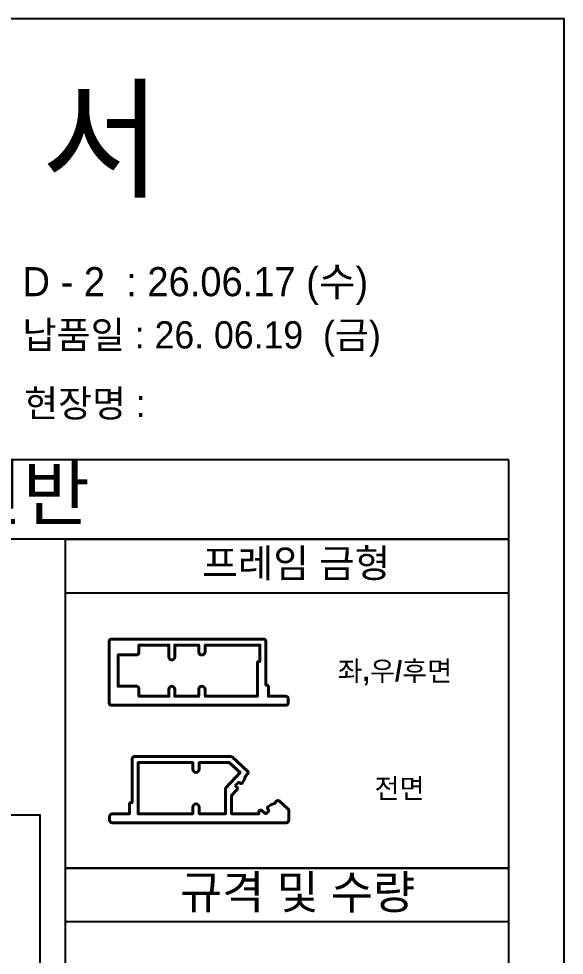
# Model space of a CAD drawing. Header units: millimetres. Extents: x -44117 to 256353, y -2095463 to 65325.
# Drawn here: x 99778 to 101017, y -1007170 to -1005045 of the extents above; entities that cross this region are included whole.
import ezdxf

# ---------------------------------------------------------------- set-up
doc = ezdxf.new("R2010")
doc.units = ezdxf.units.MM
doc.header["$LTSCALE"] = 10
doc.layers.add('1', color=2, linetype='Continuous', lineweight=40)
doc.layers.add('D', color=4, linetype='Continuous', lineweight=5)
doc.dimstyles.get("Standard").update_dxf_attribs({"dimtxt": 0.18, "dimasz": 0.18, "dimexe": 0.18, "dimexo": 0.0625, "dimgap": 0.09, "dimtad": 0, "dimtih": 1, "dimtoh": 1, "dimdec": 4, "dimzin": 0, "dimdsep": 46, "dimtxsty": 'Standard', "dimcen": 0.09, "dimadec": 0, "dimazin": 0, "dimtfac": 1, "dimtdec": 4, "dimtofl": 0, "dimtmove": 0, "dimatfit": 3, "dimfxl": 0, "dimtolj": 1, "dimtzin": 0, "dimarcsym": 0})

# ---------------------------------------------------------------- blocks, each defined once
blk = doc.blocks.new('*D6899')
at = {"layer": 'D', "color": 0, "linetype": 'ByBlock', "lineweight": -2}
for p, q in [((100385.6, -1006864.1), (100385.6, -1006863.9)), ((100385.6, -1006864), (100385.7, -1006864)), ((100389.7, -1006868.5), (100389.5, -1006868.4)), ((100389.8, -1006868.5), (100389.7, -1006868.5))]:
    blk.add_line(p, q, dxfattribs=at)
at = {"layer": 'D', "color": 0}
blk.add_solid([(100389.6, -1006868.3), (100389.5, -1006868.4), (100389.4, -1006868.2)], dxfattribs=at)
at = {"layer": 'Defpoints', "color": 0}
for p in [(100385.6, -1006864), (100389.4, -1006868.2)]:
    blk.add_point(p, dxfattribs=at)
at = {"layer": 'D', "color": 0, "insert": (100390.5, -1006868.5), "char_height": 0.18, "attachment_point": 5}
blk.add_mtext('\\A1;R5.6506', dxfattribs=at)

msp = doc.modelspace()

# ---------------------------------------------------------------- linework, layer by layer
for p, q in [((100890.36579, -1006045.42856), (98113.88911, -1006045.42856)), ((100890.36579, -1006225.71925), (98113.88911, -1006225.71925)), ((99883.39849, -1006225.71925), (99883.39849, -1009202.01261))]:
    msp.add_line(p, q)
for points in [[(97987.68562, -1009328.21609), (101016.56928, -1009328.21609), (101016.56928, -1005044.50921), (97987.68562, -1005044.50921)], [(100890.47267, -1006226.55898), (99883.39849, -1006226.55898), (99883.39849, -1006972.71727), (100890.47267, -1006972.71727)], [(100890.47267, -1006226.55898), (99883.39849, -1006226.55898), (99883.39849, -1006347.50446), (100890.47267, -1006347.50446)], [(100890.47267, -1006972.71727), (99883.39849, -1006972.71727), (99883.39849, -1007093.66275), (100890.47267, -1007093.66275)]]:
    msp.add_lwpolyline(points, close=True)
msp.add_lwpolyline([(98113.88911, -1006045.42856), (98113.88911, -1009202.01261), (100890.36579, -1009202.01261), (100890.36579, -1006045.42856)])
at = {"color": 1, "elevation": -0.0648}
msp.add_lwpolyline([(98158.65364, -1006851.72942), (99826.08533, -1006851.72942), (99826.08533, -1007437.6683), (98158.65364, -1007437.6683)], close=True, dxfattribs=at)
at = {"layer": '1'}
for points in [[(100390.08958, -1006597.24271), (100390.08958, -1006588.20169, 0.4142135624), (100384.43894, -1006582.55106), (100344.88448, -1006582.55106), (100344.88448, -1006560.51357, 0.4142135624), (100341.49409, -1006557.12319), (100339.23384, -1006557.12319), (100339.23384, -1006458.23703, 0.4142135624), (100333.5832, -1006452.58639), (99988.8943, -1006452.58639, 0.4142135624), (99983.24367, -1006458.23703), (99983.24367, -1006597.24271, 0.4142135624), (99988.8943, -1006602.89335), (100384.43894, -1006602.89335, 0.4142135624)], [(100186.66662, -1006567.29433), (100186.66662, -1006582.55106), (100132.4205, -1006582.55106), (100132.4205, -1006566.72927, 1), (100118.85897, -1006566.72927), (100118.85897, -1006582.55106), (100051.05132, -1006582.55106), (100051.05132, -1006565.59914, 0.4142135624), (100045.40068, -1006559.9485), (100003.58596, -1006559.9485), (100003.58596, -1006488.81943), (100045.40068, -1006488.81943, 0.4142135624), (100051.05132, -1006483.1688), (100051.05132, -1006466.21688), (100118.85897, -1006466.21688), (100118.85897, -1006493.33994, 1), (100132.4205, -1006493.33994), (100132.4205, -1006466.21688), (100186.66662, -1006466.21688), (100186.66662, -1006481.40464, 1), (100201.35828, -1006481.40464), (100201.35828, -1006466.15148), (100325.67231, -1006466.15148), (100325.67231, -1006503.44213), (100323.41205, -1006503.44213, 0.4142135624), (100320.02167, -1006506.83251), (100320.02167, -1006582.55106), (100201.35828, -1006582.55106), (100201.35828, -1006567.29433, 1)], [(100369.12955, -1006819.68084), (100390.21067, -1006839.29545, -0.2082908297), (100391.29158, -1006841.77759), (100391.29158, -1006864.03385, -0.4142135624), (100385.64094, -1006869.68448), (99990.09631, -1006869.68448, -0.4142135624), (99984.44567, -1006864.03385), (99984.44567, -1006854.99283, -0.4142135624), (99990.09631, -1006849.34219), (100029.65077, -1006849.34219), (100029.65077, -1006827.3047, -0.4142135624), (100033.04115, -1006823.91432), (100035.30141, -1006823.91432), (100035.30141, -1006725.02816, -0.4142135624), (100040.95205, -1006719.37752), (100259.99359, -1006719.37752, -0.1895674439), (100262.30306, -1006720.28576), (100297.95592, -1006753.45842, -0.405078233), (100298.19963, -1006758.17125), (100292.42051, -1006764.78587, -0.1110445859), (100285.67159, -1006779.4202, -0.4429793595), (100280.66709, -1006779.8391), (100280.03713, -1006779.25165, 0.4142135624), (100275.24533, -1006779.41899), (100271.85405, -1006783.05569, 0.4142135624), (100272.02138, -1006787.84749), (100273.67443, -1006789.38898, -0.4142135624), (100273.84176, -1006794.18079), (100261.32691, -1006807.60131), (100261.32691, -1006849.34219), (100323.48393, -1006849.34219), (100323.48393, -1006844.49678, -0.4142135624), (100326.87431, -1006841.1064), (100327.79906, -1006841.1064, -0.1898559321), (100330.11129, -1006842.01721), (100336.49017, -1006847.96561, 0.4142135624), (100341.28198, -1006847.79828), (100344.67325, -1006844.16158, 0.4142135624), (100344.50592, -1006839.36977), (100343.87874, -1006838.78491, -0.4447681685), (100343.96275, -1006833.75001, -0.1035172082), (100357.8255, -1006825.98078, 0.1247014273), (100359.24286, -1006825.10662), (100364.38615, -1006819.80275, -0.4081778037)], [(100173.17697, -1006748.19221), (100173.17697, -1006732.93905), (100048.86294, -1006732.93905), (100048.86294, -1006849.33863), (100167.52633, -1006849.33863), (100173.17697, -1006849.33863), (100173.17697, -1006834.08547, -1), (100187.86863, -1006834.08547), (100187.86863, -1006840.30117), (100187.86863, -1006849.33863), (100247.76538, -1006849.33863), (100247.76538, -1006791.13884), (100280.60778, -1006755.84093), (100255.99361, -1006732.93905), (100187.86863, -1006732.93905), (100187.86863, -1006748.19221, -1)]]:
    msp.add_lwpolyline(points, format="xyb", close=True, dxfattribs=at)

# ---------------------------------------------------------------- texts
at = {"attachment_point": 1}
for s, width, gutter_width, heights, insert, char_height in [('{\\fGulim|b0|i0|c129|p50;작 업 지 시 서}', 5165.1929222, 19.52182, [-243.39112], (98413.51081, -1005208.6814), 218.6444157), ('{\\fGulim|b0|i0|c129|p50;납품일 : 26. 06.19  (금)}', 5962.7898377, 22.53634, [63.26442], (99786.22093, -1005731.20569), 61.8397079), ('{\\fGulim|b0|i0|c129|p50;현장명 :  }', 5921.931954, 22.38191, [68.53074], (99790.53558, -1005886.99208), 61.4159734), ('{\\fGulim|b0|i0|c129|p50;영림 조명선반}', 2879.37046, 10.88257, [-136.00456], (98977.65556, -1006059.84581), 121.8847546), ('{\\f굴림|b1|i0|c129|p50;프레임 금형}', 19448.9777018, 250.13109, [-71.72126], (100194.65542, -1006248.13745), 64.3194219), ('{\\f굴림|b1|i0|c129|p50;좌,우/후면}', 13693.2246921, 176.107, [-56.00682], (100501.93782, -1006502.46568), 45.2846576), ('{\\f굴림|b1|i0|c129|p50;전면}', 13693.2246921, 176.107, [-48.87868], (100585.80273, -1006768.86009), 45.2846576), ('{\\f굴림|b1|i0|c129|p50;규격 및 수량}', 23047.5408631, 296.4118, [-85.19319], (100144.33825, -1006989.03178), 76.220176)]:
    msp.add_mtext_dynamic_manual_height_columns(s, width=width, gutter_width=gutter_width, heights=heights, dxfattribs=dict(at, insert=insert, char_height=char_height))
at = {"color": 1, "insert": (99786.569, -1005608.27699), "char_height": 66.109932, "attachment_point": 1}
msp.add_mtext_dynamic_manual_height_columns('{\\fGulim|b0|i0|c129|p50;D - 2  : 26.06.17 (수)}', width=6374.5390127, gutter_width=24.09254, heights=[67.63302], dxfattribs=at)

# ---------------------------------------------------------------- dimensions: what is measured, and where the dimension line sits
at = {"layer": 'D'}
dim = msp.add_radius_dim(center=(100385.64094, -1006864.03385), mpoint=(100389.42698, -1006868.22856), dimstyle='Standard', override={"dimfxl": 2, "dimarcsym": 1}, dxfattribs=at)
dim.commit()
dim.dimension.update_dxf_attribs({"geometry": '*D6899', "text_midpoint": (100390.46319, -1006868.4958, 5.56965)})

doc.saveas('drawing.dxf')
